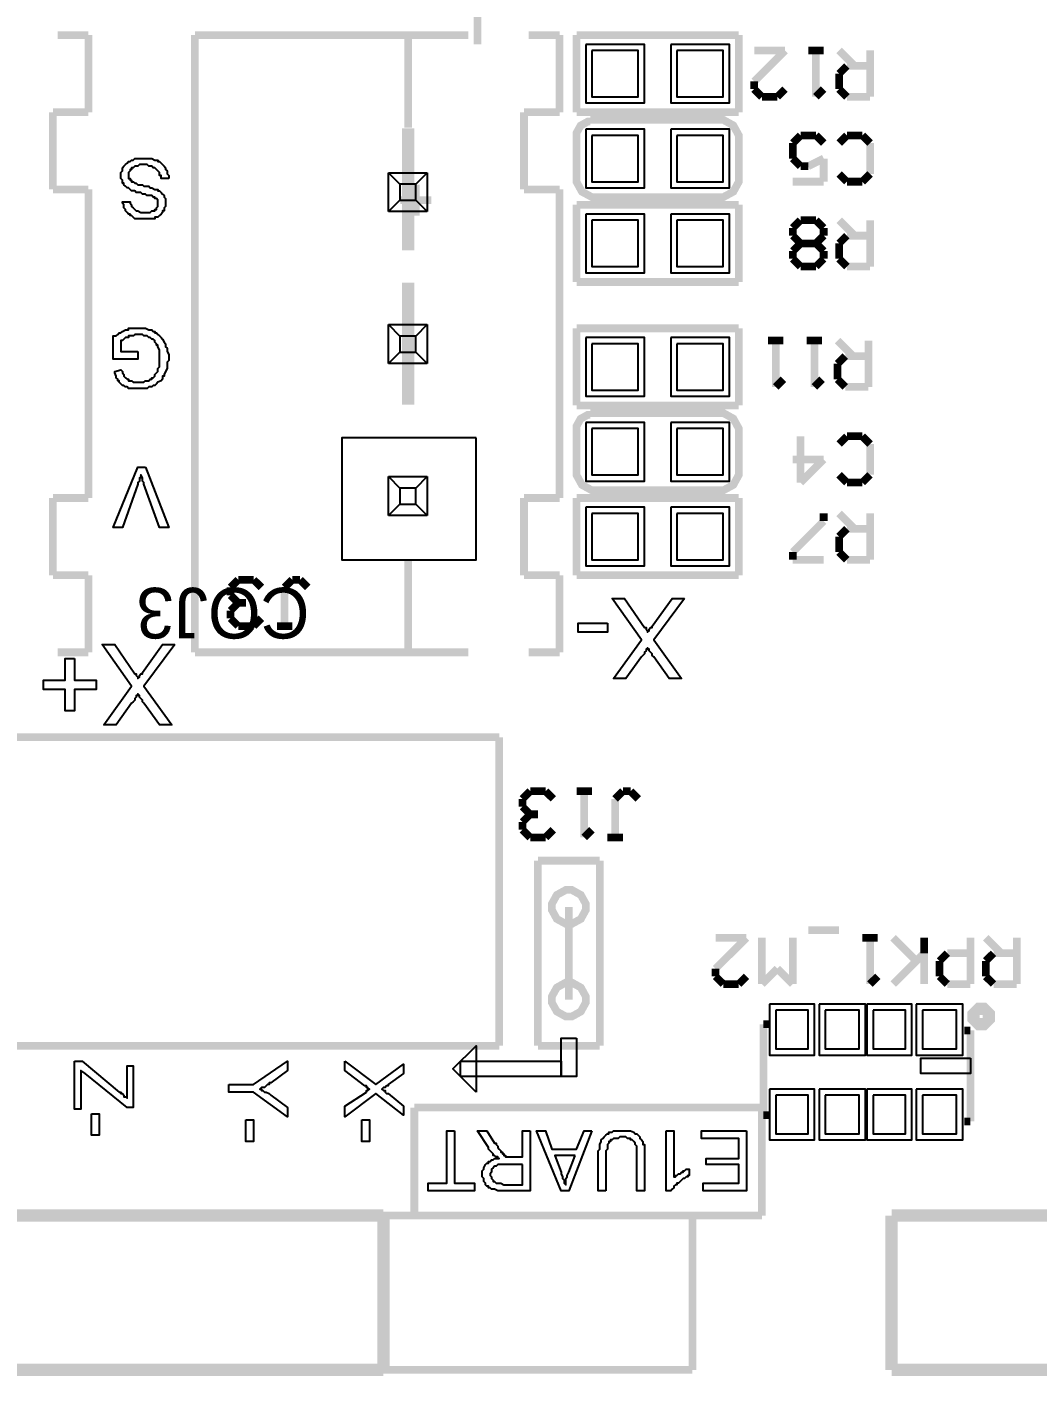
# Model space of a CAD drawing. Extents: x -110 to 1, y -84 to 0.
# Drawn here: x -93.25 to -76.64, y -59.16 to -36.97 of the extents above; entities that cross this region are included whole.
import ezdxf

# ---------------------------------------------------------------- set-up
doc = ezdxf.new("R2010")
doc.units = 0
doc.header["$MEASUREMENT"] = 0

msp = doc.modelspace()

# ---------------------------------------------------------------- linework, layer by layer
at = {"color": 7, "linetype": 'Continuous', "lineweight": 25}
for p, q in [((-87.305, -40.003), (-87.305, -39.363)), ((-87.305, -39.363), (-87.118, -39.55)), ((-87.305, -39.363), (-86.665, -39.363)), ((-86.665, -39.363), (-86.853, -39.55)), ((-86.665, -39.363), (-86.665, -40.003)), ((-87.118, -39.55), (-87.118, -39.815)), ((-86.853, -39.55), (-87.118, -39.55)), ((-86.853, -39.815), (-86.853, -39.55)), ((-87.118, -39.815), (-87.305, -40.003)), ((-87.118, -39.815), (-86.853, -39.815)), ((-86.853, -39.815), (-86.665, -40.003)), ((-86.665, -40.003), (-87.305, -40.003)), ((-87.305, -42.503), (-87.305, -41.863)), ((-87.305, -41.863), (-87.118, -42.05)), ((-87.305, -41.863), (-86.665, -41.863)), ((-86.665, -41.863), (-86.853, -42.05)), ((-86.665, -41.863), (-86.665, -42.503)), ((-87.118, -42.05), (-87.118, -42.315)), ((-86.853, -42.05), (-87.118, -42.05)), ((-86.853, -42.315), (-86.853, -42.05)), ((-87.118, -42.315), (-87.305, -42.503)), ((-87.118, -42.315), (-86.853, -42.315)), ((-86.853, -42.315), (-86.665, -42.503)), ((-86.665, -42.503), (-87.305, -42.503)), ((-87.305, -45.003), (-87.305, -44.363)), ((-87.305, -44.363), (-87.118, -44.55)), ((-87.305, -44.363), (-86.665, -44.363)), ((-86.665, -44.363), (-86.853, -44.55)), ((-86.665, -44.363), (-86.665, -45.003)), ((-87.118, -44.55), (-87.118, -44.815)), ((-86.853, -44.55), (-87.118, -44.55)), ((-86.853, -44.815), (-86.853, -44.55)), ((-87.118, -44.815), (-87.305, -45.003)), ((-87.118, -44.815), (-86.853, -44.815)), ((-86.853, -44.815), (-86.665, -45.003)), ((-86.665, -45.003), (-87.305, -45.003))]:
    msp.add_line(p, q, dxfattribs=at)
at = {"color": 0}
for points, const_width in [([(-85.837, -36.744), (-85.837, -37.252)], 0.127), ([(-92.237, -37.1), (-92.745, -37.1)], 0.127), ([(-92.237, -37.1), (-92.237, -38.368)], 0.127), ([(-90.485, -37.1), (-90.485, -47.253)], 0.127), ([(-85.989, -37.1), (-90.485, -37.1)], 0.127), ([(-86.979, -37.1), (-86.979, -38.622)], 0.127), ([(-84.49, -37.1), (-84.998, -37.1)], 0.127), ([(-84.49, -37.1), (-84.49, -38.368)], 0.127), ([(-84.211, -37.1), (-84.211, -38.368)], 0.127), ([(-81.544, -37.1), (-84.211, -37.1)], 0.127), ([(-81.544, -37.1), (-81.544, -38.368)], 0.127), ([(-81.29, -37.353), (-80.782, -37.353)], 0.127), ([(-80.782, -37.353), (-81.29, -37.861)], 0.127), ([(-80.147, -37.353), (-80.402, -37.353)], 0.127), ([(-80.402, -37.353), (-80.274, -37.353)], 0.127), ([(-80.274, -37.353), (-80.274, -38.115)], 0.127), ([(-79.639, -37.607), (-79.893, -37.353)], 0.127), ([(-79.385, -37.353), (-79.385, -38.115)], 0.127), ([(-79.893, -37.734), (-79.766, -37.607)], 0.127), ([(-79.893, -37.988), (-79.893, -37.734)], 0.127), ([(-79.766, -37.607), (-79.385, -37.607)], 0.127), ([(-81.29, -37.861), (-81.29, -37.988)], 0.127), ([(-81.29, -37.988), (-81.163, -38.115)], 0.127), ([(-80.909, -38.115), (-80.782, -37.988)], 0.127), ([(-80.274, -38.115), (-80.147, -37.988)], 0.127), ([(-79.766, -38.115), (-79.893, -37.988)], 0.127), ([(-81.163, -38.115), (-80.909, -38.115)], 0.127), ([(-79.385, -38.115), (-79.766, -38.115)], 0.127), ([(-92.237, -38.368), (-92.821, -38.368)], 0.127), ([(-92.821, -38.368), (-92.821, -39.638)], 0.127), ([(-84.49, -38.368), (-85.075, -38.368)], 0.127), ([(-85.075, -38.368), (-85.075, -39.638)], 0.127), ([(-81.544, -38.368), (-84.211, -38.368)], 0.127), ([(-84.211, -38.749), (-84.211, -38.709), (-84.144, -38.588), (-84.022, -38.521), (-83.983, -38.521)], 0.127), ([(-81.849, -38.495), (-83.983, -38.495)], 0.127), ([(-81.849, -38.495), (-81.795, -38.495), (-81.633, -38.585), (-81.544, -38.747), (-81.544, -38.8), (-81.544, -38.8), (-81.544, -38.8), (-81.544, -38.8)], 0.127), ([(-86.878, -39.638), (-87.081, -39.638)], 2.006), ([(-84.211, -38.749), (-84.211, -39.46)], 0.127), ([(-81.544, -38.8), (-81.544, -39.46)], 0.127), ([(-80.655, -38.876), (-80.528, -38.749)], 0.127), ([(-80.655, -39.13), (-80.655, -38.876)], 0.127), ([(-80.528, -38.749), (-80.274, -38.749)], 0.127), ([(-80.274, -38.749), (-80.147, -38.876)], 0.127), ([(-79.766, -38.749), (-79.893, -38.876)], 0.127), ([(-79.512, -38.749), (-79.766, -38.749)], 0.127), ([(-79.385, -38.876), (-79.512, -38.749)], 0.127), ([(-79.385, -39.384), (-79.385, -38.876)], 0.127), ([(-80.528, -39.257), (-80.655, -39.13)], 0.127), ([(-80.402, -39.257), (-80.528, -39.257)], 0.127), ([(-80.147, -39.13), (-80.402, -39.257)], 0.127), ([(-80.147, -39.511), (-80.147, -39.13)], 0.127), ([(-86.852, -39.562), (-86.852, -40.069)], 0.127), ([(-83.906, -39.764), (-83.96, -39.764), (-84.122, -39.676), (-84.211, -39.514), (-84.211, -39.46)], 0.127), ([(-81.544, -39.46), (-81.544, -39.514), (-81.633, -39.676), (-81.795, -39.764), (-81.849, -39.764)], 0.127), ([(-80.655, -39.511), (-80.147, -39.511)], 0.127), ([(-79.893, -39.384), (-79.766, -39.511)], 0.127), ([(-79.766, -39.511), (-79.512, -39.511)], 0.127), ([(-79.512, -39.511), (-79.385, -39.384)], 0.127), ([(-92.237, -39.638), (-92.821, -39.638)], 0.127), ([(-92.237, -39.638), (-92.237, -44.714)], 0.127), ([(-84.49, -39.638), (-85.075, -39.638)], 0.127), ([(-84.49, -39.638), (-84.49, -44.714)], 0.127), ([(-81.849, -39.764), (-83.906, -39.764)], 0.127), ([(-86.598, -39.816), (-87.106, -39.816)], 0.127), ([(-84.211, -39.891), (-84.211, -41.161)], 0.127), ([(-81.544, -39.891), (-84.211, -39.891)], 0.127), ([(-81.544, -39.891), (-81.544, -41.161)], 0.127), ([(-80.655, -40.272), (-80.528, -40.145)], 0.127), ([(-80.528, -40.145), (-80.274, -40.145)], 0.127), ([(-80.274, -40.145), (-80.147, -40.272)], 0.127), ([(-79.639, -40.399), (-79.893, -40.145)], 0.127), ([(-79.385, -40.145), (-79.385, -40.907)], 0.127), ([(-80.655, -40.399), (-80.655, -40.272)], 0.127), ([(-80.528, -40.526), (-80.655, -40.399)], 0.127), ([(-80.147, -40.399), (-80.274, -40.526)], 0.127), ([(-80.147, -40.272), (-80.147, -40.399)], 0.127), ([(-79.893, -40.526), (-79.766, -40.399)], 0.127), ([(-79.766, -40.399), (-79.385, -40.399)], 0.127), ([(-80.655, -40.653), (-80.528, -40.526)], 0.127), ([(-80.655, -40.78), (-80.655, -40.653)], 0.127), ([(-80.274, -40.526), (-80.528, -40.526)], 0.127), ([(-80.274, -40.526), (-80.147, -40.653)], 0.127), ([(-80.147, -40.653), (-80.147, -40.78)], 0.127), ([(-79.893, -40.78), (-79.893, -40.526)], 0.127), ([(-80.528, -40.907), (-80.655, -40.78)], 0.127), ([(-80.147, -40.78), (-80.274, -40.907)], 0.127), ([(-79.766, -40.907), (-79.893, -40.78)], 0.127), ([(-80.274, -40.907), (-80.528, -40.907)], 0.127), ([(-79.385, -40.907), (-79.766, -40.907)], 0.127), ([(-86.878, -42.176), (-87.081, -42.176)], 2.006), ([(-81.544, -41.161), (-84.211, -41.161)], 0.127), ([(-84.211, -41.923), (-84.211, -43.191)], 0.127), ([(-81.544, -41.923), (-84.211, -41.923)], 0.127), ([(-81.544, -41.923), (-81.544, -43.191)], 0.127), ([(-80.808, -42.125), (-81.062, -42.125)], 0.127), ([(-81.062, -42.125), (-80.935, -42.125)], 0.127), ([(-80.935, -42.125), (-80.935, -42.887)], 0.127), ([(-80.173, -42.125), (-80.427, -42.125)], 0.127), ([(-80.427, -42.125), (-80.3, -42.125)], 0.127), ([(-80.3, -42.125), (-80.3, -42.887)], 0.127), ([(-79.664, -42.379), (-79.918, -42.125)], 0.127), ([(-79.411, -42.125), (-79.411, -42.887)], 0.127), ([(-79.918, -42.506), (-79.791, -42.379)], 0.127), ([(-79.791, -42.379), (-79.411, -42.379)], 0.127), ([(-79.918, -42.76), (-79.918, -42.506)], 0.127), ([(-80.935, -42.887), (-80.808, -42.76)], 0.127), ([(-80.3, -42.887), (-80.173, -42.76)], 0.127), ([(-79.791, -42.887), (-79.918, -42.76)], 0.127), ([(-79.411, -42.887), (-79.791, -42.887)], 0.127), ([(-81.544, -43.191), (-84.211, -43.191)], 0.127), ([(-81.849, -43.318), (-83.983, -43.318)], 0.127), ([(-81.849, -43.318), (-81.795, -43.318), (-81.633, -43.408), (-81.544, -43.569), (-81.544, -43.623), (-81.544, -43.623), (-81.544, -43.623), (-81.544, -43.623)], 0.127), ([(-84.211, -43.572), (-84.211, -43.532), (-84.144, -43.411), (-84.022, -43.344), (-83.983, -43.344)], 0.127), ([(-84.211, -43.572), (-84.211, -44.283)], 0.127), ([(-81.544, -43.623), (-81.544, -44.283)], 0.127), ([(-80.528, -43.699), (-80.528, -44.46)], 0.127), ([(-79.766, -43.699), (-79.893, -43.826)], 0.127), ([(-79.512, -43.699), (-79.766, -43.699)], 0.127), ([(-79.385, -43.826), (-79.512, -43.699)], 0.127), ([(-79.385, -44.333), (-79.385, -43.826)], 0.127), ([(-80.147, -44.08), (-80.655, -44.08)], 0.127), ([(-80.528, -44.46), (-80.147, -44.08)], 0.127), ([(-83.906, -44.587), (-83.96, -44.587), (-84.122, -44.499), (-84.211, -44.337), (-84.211, -44.283)], 0.127), ([(-81.544, -44.283), (-81.544, -44.337), (-81.633, -44.499), (-81.795, -44.587), (-81.849, -44.587)], 0.127), ([(-79.893, -44.333), (-79.766, -44.46)], 0.127), ([(-79.512, -44.46), (-79.385, -44.333)], 0.127), ([(-81.849, -44.587), (-83.906, -44.587)], 0.127), ([(-79.766, -44.46), (-79.512, -44.46)], 0.127), ([(-92.237, -44.714), (-92.821, -44.714)], 0.127), ([(-92.821, -44.714), (-92.821, -45.984)], 0.127), ([(-84.49, -44.714), (-85.075, -44.714)], 0.127), ([(-85.075, -44.714), (-85.075, -45.984)], 0.127), ([(-84.211, -44.714), (-84.211, -45.984)], 0.127), ([(-81.544, -44.714), (-84.211, -44.714)], 0.127), ([(-81.544, -44.714), (-81.544, -45.984)], 0.127), ([(-80.655, -45.603), (-80.147, -45.095)], 0.127), ([(-80.147, -45.095), (-80.147, -44.968)], 0.127), ([(-79.639, -45.222), (-79.893, -44.968)], 0.127), ([(-79.385, -44.968), (-79.385, -45.73)], 0.127), ([(-79.893, -45.349), (-79.766, -45.222)], 0.127), ([(-79.766, -45.222), (-79.385, -45.222)], 0.127), ([(-79.893, -45.603), (-79.893, -45.349)], 0.127), ([(-86.979, -45.73), (-86.979, -47.253)], 0.127), ([(-80.655, -45.73), (-80.655, -45.603)], 0.127), ([(-80.147, -45.73), (-80.655, -45.73)], 0.127), ([(-79.766, -45.73), (-79.893, -45.603)], 0.127), ([(-79.385, -45.73), (-79.766, -45.73)], 0.127), ([(-92.237, -45.984), (-92.821, -45.984)], 0.127), ([(-92.237, -45.984), (-92.237, -47.253)], 0.127), ([(-84.49, -45.984), (-85.075, -45.984)], 0.127), ([(-84.49, -45.984), (-84.49, -47.253)], 0.127), ([(-81.544, -45.984), (-84.211, -45.984)], 0.127), ([(-89.9, -46.186), (-89.773, -46.06)], 0.127), ([(-89.9, -46.313), (-89.9, -46.186)], 0.127), ([(-89.773, -46.06), (-89.52, -46.06)], 0.127), ([(-89.52, -46.06), (-89.392, -46.186)], 0.127), ([(-89.011, -46.186), (-88.884, -46.06)], 0.127), ([(-89.011, -46.821), (-89.011, -46.186)], 0.127), ([(-88.884, -46.06), (-88.757, -46.06)], 0.127), ([(-88.757, -46.06), (-88.63, -46.186)], 0.127), ([(-89.773, -46.44), (-89.9, -46.313)], 0.127), ([(-89.9, -46.567), (-89.773, -46.44)], 0.127), ([(-89.773, -46.44), (-89.646, -46.44)], 0.127), ([(-89.646, -46.44), (-89.773, -46.44)], 0.127), ([(-89.9, -46.694), (-89.9, -46.567)], 0.127), ([(-89.773, -46.821), (-89.9, -46.694)], 0.127), ([(-89.52, -46.821), (-89.773, -46.821)], 0.127), ([(-89.392, -46.694), (-89.52, -46.821)], 0.127), ([(-89.138, -46.821), (-88.884, -46.821)], 0.127), ([(-88.884, -46.821), (-89.011, -46.821)], 0.127), ([(-92.237, -47.253), (-92.745, -47.253)], 0.127), ([(-85.989, -47.253), (-90.485, -47.253)], 0.127), ([(-84.49, -47.253), (-84.998, -47.253)], 0.127), ([(-85.481, -48.649), (-98.18, -48.649)], 0.127), ([(-85.481, -48.649), (-85.481, -53.725)], 0.127), ([(-85.1, -49.664), (-84.973, -49.537)], 0.127), ([(-84.973, -49.537), (-84.719, -49.537)], 0.127), ([(-84.719, -49.537), (-84.592, -49.664)], 0.127), ([(-83.957, -49.537), (-84.211, -49.537)], 0.127), ([(-84.211, -49.537), (-84.084, -49.537)], 0.127), ([(-84.084, -49.537), (-84.084, -50.299)], 0.127), ([(-83.576, -49.664), (-83.449, -49.537)], 0.127), ([(-83.449, -49.537), (-83.322, -49.537)], 0.127), ([(-83.322, -49.537), (-83.195, -49.664)], 0.127), ([(-85.1, -49.791), (-85.1, -49.664)], 0.127), ([(-83.576, -50.299), (-83.576, -49.664)], 0.127), ([(-84.973, -49.918), (-85.1, -49.791)], 0.127), ([(-85.1, -50.045), (-84.973, -49.918)], 0.127), ([(-84.973, -49.918), (-84.846, -49.918)], 0.127), ([(-84.846, -49.918), (-84.973, -49.918)], 0.127), ([(-85.1, -50.172), (-85.1, -50.045)], 0.127), ([(-84.973, -50.299), (-85.1, -50.172)], 0.127), ([(-84.592, -50.172), (-84.719, -50.299)], 0.127), ([(-84.084, -50.299), (-83.957, -50.172)], 0.127), ([(-84.719, -50.299), (-84.973, -50.299)], 0.127), ([(-83.703, -50.299), (-83.449, -50.299)], 0.127), ([(-83.449, -50.299), (-83.576, -50.299)], 0.127), ([(-83.83, -50.68), (-84.846, -50.68)], 0.127), ([(-84.846, -50.68), (-84.846, -53.725)], 0.127), ([(-83.83, -50.68), (-83.83, -53.725)], 0.127), ([(-84.338, -51.441), (-84.338, -52.964)], 0.127), ([(-81.925, -51.949), (-81.417, -51.949)], 0.127), ([(-81.417, -51.949), (-81.925, -52.456)], 0.127), ([(-81.163, -52.71), (-81.163, -51.949)], 0.127), ([(-80.655, -51.949), (-80.655, -52.71)], 0.127), ([(-79.893, -51.822), (-80.402, -51.822)], 0.127), ([(-79.258, -51.949), (-79.512, -51.949)], 0.127), ([(-79.512, -51.949), (-79.385, -51.949)], 0.127), ([(-79.385, -51.949), (-79.385, -52.71)], 0.127), ([(-78.624, -52.33), (-79.005, -51.949)], 0.127), ([(-78.496, -52.71), (-78.496, -51.949)], 0.127), ([(-78.496, -51.949), (-78.496, -52.203)], 0.127), ([(-77.735, -51.949), (-77.735, -52.71)], 0.127), ([(-77.227, -52.203), (-77.481, -51.949)], 0.127), ([(-76.973, -51.949), (-76.973, -52.71)], 0.127), ([(-78.496, -52.203), (-79.005, -52.71)], 0.127), ([(-78.242, -52.33), (-78.115, -52.203)], 0.127), ([(-78.115, -52.203), (-77.735, -52.203)], 0.127), ([(-77.481, -52.33), (-77.354, -52.203)], 0.127), ([(-77.354, -52.203), (-76.973, -52.203)], 0.127), ([(-79.005, -52.71), (-78.624, -52.33)], 0.127), ([(-78.242, -52.584), (-78.242, -52.33)], 0.127), ([(-77.481, -52.584), (-77.481, -52.33)], 0.127), ([(-81.925, -52.456), (-81.925, -52.584)], 0.127), ([(-81.925, -52.584), (-81.798, -52.71)], 0.127), ([(-81.544, -52.71), (-81.417, -52.584)], 0.127), ([(-80.909, -52.456), (-81.163, -52.71)], 0.127), ([(-80.655, -52.71), (-80.909, -52.456)], 0.127), ([(-79.385, -52.71), (-79.258, -52.584)], 0.127), ([(-78.115, -52.71), (-78.242, -52.584)], 0.127), ([(-77.354, -52.71), (-77.481, -52.584)], 0.127), ([(-81.798, -52.71), (-81.544, -52.71)], 0.127), ([(-77.735, -52.71), (-78.115, -52.71)], 0.127), ([(-76.973, -52.71), (-77.354, -52.71)], 0.127), ([(-81.036, -53.37), (-81.138, -53.37)], 0.127), ([(-81.138, -53.37), (-81.138, -54.868)], 0.127), ([(-77.735, -53.472), (-77.836, -53.472)], 0.127), ([(-77.735, -53.472), (-77.735, -54.97)], 0.127), ([(-85.481, -53.725), (-98.18, -53.725)], 0.127), ([(-83.83, -53.725), (-84.846, -53.725)], 0.127), ([(-86.878, -54.741), (-86.878, -56.518)], 0.127), ([(-82.306, -54.741), (-86.878, -54.741)], 0.127), ([(-81.163, -54.741), (-82.306, -54.741)], 0.127), ([(-81.163, -54.741), (-81.163, -56.518)], 0.127), ([(-81.036, -54.868), (-81.138, -54.868)], 0.127), ([(-77.735, -54.97), (-77.836, -54.97)], 0.127), ([(-87.386, -56.518), (-97.545, -56.518)], 0.203), ([(-87.386, -56.518), (-87.386, -59.056)], 0.203), ([(-87.386, -56.518), (-87.386, -59.056)], 0.127), ([(-82.306, -56.518), (-87.386, -56.518)], 0.127), ([(-82.306, -56.518), (-82.306, -59.056)], 0.127), ([(-81.163, -56.518), (-82.306, -56.518)], 0.127), ([(-79.03, -56.518), (-79.03, -59.056)], 0.203), ([(-68.871, -56.518), (-79.03, -56.518)], 0.203), ([(-87.386, -59.056), (-97.545, -59.056)], 0.203), ([(-82.306, -59.056), (-87.386, -59.056)], 0.127), ([(-68.871, -59.056), (-79.03, -59.056)], 0.203)]:
    msp.add_lwpolyline(points, dxfattribs=dict(at, const_width=const_width))
for points in [[(-84.058, -37.252), (-84.058, -38.216), (-83.093, -38.216), (-83.093, -37.252), (-84.058, -37.252)], [(-82.662, -37.252), (-82.662, -38.216), (-81.697, -38.216), (-81.697, -37.252), (-82.662, -37.252)], [(-83.957, -37.353), (-83.957, -38.115), (-83.195, -38.115), (-83.195, -37.353), (-83.957, -37.353)], [(-82.56, -37.353), (-82.56, -38.115), (-81.798, -38.115), (-81.798, -37.353), (-82.56, -37.353)], [(-84.058, -38.648), (-84.058, -39.612), (-83.093, -39.612), (-83.093, -38.648), (-84.058, -38.648)], [(-83.957, -38.749), (-83.957, -39.511), (-83.195, -39.511), (-83.195, -38.749), (-83.957, -38.749)], [(-82.662, -38.648), (-82.662, -39.612), (-81.697, -39.612), (-81.697, -38.648), (-82.662, -38.648)], [(-82.56, -38.749), (-82.56, -39.511), (-81.798, -39.511), (-81.798, -38.749), (-82.56, -38.749)], [(-90.916, -39.46), (-91.043, -39.46), (-91.043, -39.46), (-91.043, -39.46), (-91.043, -39.46), (-91.043, -39.435), (-91.043, -39.409), (-91.069, -39.409), (-91.069, -39.384), (-91.069, -39.358), (-91.094, -39.333), (-91.094, -39.333), (-91.094, -39.333), (-91.094, -39.333), (-91.119, -39.308), (-91.119, -39.308), (-91.145, -39.282), (-91.17, -39.282), (-91.196, -39.257), (-91.196, -39.257), (-91.196, -39.257), (-91.196, -39.257), (-91.221, -39.257), (-91.221, -39.257), (-91.246, -39.257), (-91.271, -39.231), (-91.297, -39.231), (-91.323, -39.231), (-91.348, -39.231), (-91.348, -39.231), (-91.348, -39.231), (-91.373, -39.231), (-91.373, -39.231), (-91.399, -39.231), (-91.424, -39.257), (-91.45, -39.257), (-91.475, -39.257), (-91.475, -39.257), (-91.475, -39.257), (-91.475, -39.257), (-91.5, -39.282), (-91.5, -39.282), (-91.526, -39.282), (-91.526, -39.308), (-91.551, -39.308), (-91.551, -39.308), (-91.551, -39.333), (-91.551, -39.333), (-91.551, -39.333), (-91.576, -39.358), (-91.576, -39.358), (-91.576, -39.384), (-91.576, -39.409), (-91.576, -39.409), (-91.576, -39.409), (-91.576, -39.409), (-91.576, -39.435), (-91.576, -39.435), (-91.576, -39.46), (-91.551, -39.46), (-91.551, -39.485), (-91.551, -39.485), (-91.551, -39.485), (-91.526, -39.485), (-91.526, -39.511), (-91.526, -39.511), (-91.5, -39.511), (-91.475, -39.536), (-91.45, -39.536), (-91.45, -39.536), (-91.45, -39.536), (-91.45, -39.536), (-91.424, -39.562), (-91.424, -39.562), (-91.424, -39.562), (-91.399, -39.562), (-91.399, -39.562), (-91.373, -39.562), (-91.348, -39.562), (-91.323, -39.587), (-91.323, -39.587), (-91.297, -39.587), (-91.297, -39.587), (-91.271, -39.587), (-91.271, -39.587), (-91.271, -39.587), (-91.246, -39.587), (-91.246, -39.587), (-91.221, -39.612), (-91.196, -39.612), (-91.145, -39.638), (-91.119, -39.638), (-91.119, -39.638), (-91.094, -39.638), (-91.094, -39.638), (-91.094, -39.638), (-91.094, -39.663), (-91.069, -39.663), (-91.069, -39.663), (-91.043, -39.688), (-91.018, -39.714), (-91.018, -39.714), (-90.992, -39.739), (-90.992, -39.739), (-90.992, -39.739), (-90.992, -39.764), (-90.992, -39.764), (-90.967, -39.79), (-90.967, -39.816), (-90.967, -39.841), (-90.967, -39.866), (-90.967, -39.866), (-90.967, -39.866), (-90.967, -39.866), (-90.967, -39.866), (-90.967, -39.891), (-90.967, -39.917), (-90.967, -39.917), (-90.992, -39.942), (-90.992, -39.968), (-90.992, -39.993), (-90.992, -39.993), (-91.018, -39.993), (-91.018, -40.018), (-91.018, -40.018), (-91.043, -40.044), (-91.043, -40.044), (-91.069, -40.069), (-91.094, -40.095), (-91.119, -40.095), (-91.119, -40.095), (-91.119, -40.095), (-91.145, -40.095), (-91.145, -40.095), (-91.145, -40.095), (-91.145, -40.12), (-91.17, -40.12), (-91.196, -40.12), (-91.246, -40.12), (-91.271, -40.12), (-91.297, -40.12), (-91.297, -40.12), (-91.297, -40.12), (-91.323, -40.12), (-91.323, -40.12), (-91.323, -40.12), (-91.348, -40.12), (-91.373, -40.12), (-91.399, -40.12), (-91.424, -40.12), (-91.475, -40.12), (-91.5, -40.095), (-91.5, -40.095), (-91.5, -40.095), (-91.5, -40.095), (-91.5, -40.095), (-91.526, -40.069), (-91.551, -40.069), (-91.551, -40.044), (-91.576, -40.044), (-91.602, -40.018), (-91.627, -39.993), (-91.627, -39.993), (-91.627, -39.993), (-91.627, -39.993), (-91.627, -39.968), (-91.653, -39.942), (-91.653, -39.917), (-91.653, -39.891), (-91.678, -39.866), (-91.678, -39.841), (-91.551, -39.841), (-91.551, -39.841), (-91.551, -39.841), (-91.551, -39.841), (-91.551, -39.841), (-91.551, -39.866), (-91.526, -39.891), (-91.526, -39.917), (-91.526, -39.917), (-91.5, -39.942), (-91.475, -39.968), (-91.475, -39.968), (-91.475, -39.968), (-91.45, -39.993), (-91.45, -39.993), (-91.424, -39.993), (-91.373, -40.018), (-91.348, -40.018), (-91.323, -40.018), (-91.297, -40.018), (-91.297, -40.018), (-91.297, -40.018), (-91.297, -40.018), (-91.271, -40.018), (-91.271, -40.018), (-91.246, -40.018), (-91.221, -40.018), (-91.196, -39.993), (-91.17, -39.993), (-91.145, -39.993), (-91.145, -39.968), (-91.145, -39.968), (-91.119, -39.968), (-91.119, -39.968), (-91.119, -39.942), (-91.094, -39.917), (-91.094, -39.917), (-91.094, -39.891), (-91.094, -39.866), (-91.094, -39.866), (-91.094, -39.866), (-91.094, -39.841), (-91.094, -39.841), (-91.094, -39.816), (-91.094, -39.816), (-91.119, -39.79), (-91.119, -39.79), (-91.119, -39.79), (-91.145, -39.79), (-91.145, -39.764), (-91.145, -39.764), (-91.145, -39.764), (-91.17, -39.764), (-91.17, -39.764), (-91.196, -39.739), (-91.196, -39.739), (-91.221, -39.739), (-91.246, -39.739), (-91.271, -39.739), (-91.297, -39.714), (-91.323, -39.714), (-91.323, -39.714), (-91.323, -39.714), (-91.323, -39.714), (-91.348, -39.714), (-91.348, -39.714), (-91.373, -39.688), (-91.399, -39.688), (-91.45, -39.688), (-91.475, -39.663), (-91.5, -39.663), (-91.5, -39.663), (-91.526, -39.663), (-91.526, -39.663), (-91.526, -39.663), (-91.551, -39.638), (-91.551, -39.638), (-91.551, -39.638), (-91.551, -39.638), (-91.576, -39.612), (-91.602, -39.612), (-91.627, -39.587), (-91.653, -39.562), (-91.653, -39.562), (-91.653, -39.562), (-91.653, -39.536), (-91.678, -39.536), (-91.678, -39.511), (-91.678, -39.485), (-91.703, -39.46), (-91.703, -39.435), (-91.703, -39.409), (-91.703, -39.409), (-91.703, -39.409), (-91.703, -39.409), (-91.703, -39.409), (-91.703, -39.384), (-91.703, -39.358), (-91.678, -39.333), (-91.678, -39.308), (-91.678, -39.282), (-91.653, -39.257), (-91.653, -39.257), (-91.653, -39.257), (-91.653, -39.257), (-91.627, -39.231), (-91.627, -39.231), (-91.602, -39.206), (-91.576, -39.181), (-91.551, -39.181), (-91.526, -39.155), (-91.526, -39.155), (-91.526, -39.155), (-91.526, -39.155), (-91.5, -39.155), (-91.5, -39.155), (-91.5, -39.155), (-91.475, -39.13), (-91.45, -39.13), (-91.424, -39.13), (-91.373, -39.13), (-91.348, -39.13), (-91.348, -39.13), (-91.323, -39.13), (-91.323, -39.13), (-91.323, -39.13), (-91.297, -39.13), (-91.297, -39.13), (-91.271, -39.13), (-91.271, -39.13), (-91.221, -39.13), (-91.196, -39.13), (-91.145, -39.155), (-91.119, -39.155), (-91.119, -39.155), (-91.119, -39.155), (-91.119, -39.155), (-91.094, -39.155), (-91.094, -39.181), (-91.069, -39.181), (-91.043, -39.206), (-91.018, -39.231), (-90.992, -39.257), (-90.967, -39.282), (-90.967, -39.282), (-90.967, -39.282), (-90.967, -39.282), (-90.967, -39.282), (-90.967, -39.308), (-90.967, -39.308), (-90.942, -39.333), (-90.942, -39.358), (-90.942, -39.384), (-90.916, -39.409), (-90.916, -39.46)], [(-84.058, -40.044), (-84.058, -41.009), (-83.093, -41.009), (-83.093, -40.044), (-84.058, -40.044)], [(-83.957, -40.145), (-83.957, -40.907), (-83.195, -40.907), (-83.195, -40.145), (-83.957, -40.145)], [(-82.662, -40.044), (-82.662, -41.009), (-81.697, -41.009), (-81.697, -40.044), (-82.662, -40.044)], [(-82.56, -40.145), (-82.56, -40.907), (-81.798, -40.907), (-81.798, -40.145), (-82.56, -40.145)], [(-91.424, -42.303), (-91.424, -42.43), (-91.83, -42.43), (-91.83, -42.075), (-91.83, -42.075), (-91.83, -42.075), (-91.83, -42.049), (-91.805, -42.049), (-91.805, -42.049), (-91.78, -42.049), (-91.755, -42.024), (-91.729, -41.998), (-91.703, -41.998), (-91.678, -41.973), (-91.627, -41.948), (-91.627, -41.948), (-91.627, -41.948), (-91.627, -41.948), (-91.602, -41.948), (-91.602, -41.948), (-91.602, -41.948), (-91.576, -41.948), (-91.576, -41.923), (-91.526, -41.923), (-91.5, -41.923), (-91.45, -41.923), (-91.424, -41.923), (-91.424, -41.923), (-91.424, -41.923), (-91.399, -41.923), (-91.399, -41.923), (-91.373, -41.923), (-91.373, -41.923), (-91.348, -41.923), (-91.348, -41.923), (-91.297, -41.923), (-91.246, -41.948), (-91.196, -41.948), (-91.17, -41.973), (-91.17, -41.973), (-91.145, -41.973), (-91.145, -41.973), (-91.145, -41.998), (-91.119, -41.998), (-91.119, -41.998), (-91.094, -42.024), (-91.069, -42.049), (-91.043, -42.075), (-91.018, -42.1), (-90.992, -42.151), (-90.992, -42.151), (-90.992, -42.151), (-90.967, -42.176), (-90.967, -42.176), (-90.967, -42.176), (-90.967, -42.202), (-90.967, -42.202), (-90.967, -42.227), (-90.942, -42.252), (-90.942, -42.278), (-90.942, -42.303), (-90.916, -42.354), (-90.916, -42.404), (-90.916, -42.404), (-90.916, -42.43), (-90.916, -42.43), (-90.916, -42.43), (-90.916, -42.455), (-90.916, -42.455), (-90.942, -42.481), (-90.942, -42.506), (-90.942, -42.531), (-90.942, -42.582), (-90.967, -42.633), (-90.992, -42.684), (-90.992, -42.684), (-90.992, -42.684), (-90.992, -42.684), (-90.992, -42.709), (-90.992, -42.709), (-91.018, -42.709), (-91.018, -42.76), (-91.043, -42.785), (-91.094, -42.811), (-91.119, -42.836), (-91.145, -42.862), (-91.145, -42.862), (-91.145, -42.862), (-91.17, -42.862), (-91.17, -42.862), (-91.17, -42.862), (-91.196, -42.887), (-91.196, -42.887), (-91.221, -42.887), (-91.221, -42.887), (-91.246, -42.887), (-91.271, -42.912), (-91.323, -42.912), (-91.348, -42.912), (-91.424, -42.912), (-91.424, -42.912), (-91.424, -42.912), (-91.424, -42.912), (-91.424, -42.912), (-91.45, -42.912), (-91.45, -42.912), (-91.475, -42.912), (-91.5, -42.912), (-91.526, -42.912), (-91.576, -42.912), (-91.602, -42.887), (-91.602, -42.887), (-91.602, -42.887), (-91.602, -42.887), (-91.627, -42.887), (-91.627, -42.887), (-91.653, -42.862), (-91.678, -42.862), (-91.703, -42.836), (-91.729, -42.811), (-91.729, -42.785), (-91.729, -42.785), (-91.755, -42.785), (-91.755, -42.76), (-91.755, -42.76), (-91.78, -42.735), (-91.78, -42.709), (-91.805, -42.658), (-91.805, -42.633), (-91.703, -42.608), (-91.703, -42.608), (-91.703, -42.608), (-91.703, -42.608), (-91.678, -42.633), (-91.678, -42.633), (-91.678, -42.658), (-91.653, -42.684), (-91.653, -42.709), (-91.653, -42.709), (-91.653, -42.709), (-91.627, -42.735), (-91.627, -42.735), (-91.627, -42.735), (-91.602, -42.76), (-91.576, -42.76), (-91.576, -42.785), (-91.551, -42.785), (-91.551, -42.785), (-91.526, -42.785), (-91.526, -42.785), (-91.5, -42.811), (-91.5, -42.811), (-91.475, -42.811), (-91.45, -42.811), (-91.424, -42.811), (-91.424, -42.811), (-91.399, -42.811), (-91.399, -42.811), (-91.399, -42.811), (-91.373, -42.811), (-91.373, -42.811), (-91.348, -42.811), (-91.323, -42.811), (-91.297, -42.785), (-91.271, -42.785), (-91.271, -42.785), (-91.246, -42.785), (-91.246, -42.785), (-91.246, -42.785), (-91.221, -42.76), (-91.196, -42.76), (-91.196, -42.735), (-91.17, -42.735), (-91.145, -42.709), (-91.145, -42.709), (-91.145, -42.709), (-91.145, -42.709), (-91.145, -42.684), (-91.119, -42.658), (-91.119, -42.658), (-91.094, -42.633), (-91.094, -42.608), (-91.094, -42.608), (-91.094, -42.608), (-91.094, -42.608), (-91.094, -42.608), (-91.094, -42.582), (-91.094, -42.582), (-91.069, -42.557), (-91.069, -42.531), (-91.069, -42.506), (-91.069, -42.455), (-91.069, -42.43), (-91.069, -42.43), (-91.069, -42.404), (-91.069, -42.404), (-91.069, -42.404), (-91.069, -42.379), (-91.069, -42.379), (-91.069, -42.354), (-91.069, -42.354), (-91.069, -42.303), (-91.069, -42.278), (-91.094, -42.227), (-91.094, -42.202), (-91.094, -42.202), (-91.094, -42.202), (-91.119, -42.202), (-91.119, -42.176), (-91.119, -42.176), (-91.145, -42.151), (-91.145, -42.125), (-91.17, -42.1), (-91.196, -42.1), (-91.221, -42.075), (-91.246, -42.075), (-91.246, -42.075), (-91.246, -42.075), (-91.246, -42.075), (-91.246, -42.075), (-91.271, -42.049), (-91.297, -42.049), (-91.323, -42.049), (-91.348, -42.024), (-91.373, -42.024), (-91.424, -42.024), (-91.424, -42.024), (-91.424, -42.024), (-91.424, -42.024), (-91.424, -42.024), (-91.45, -42.024), (-91.475, -42.024), (-91.5, -42.049), (-91.526, -42.049), (-91.551, -42.049), (-91.576, -42.049), (-91.576, -42.049), (-91.576, -42.075), (-91.576, -42.075), (-91.602, -42.075), (-91.602, -42.075), (-91.627, -42.075), (-91.653, -42.1), (-91.653, -42.1), (-91.678, -42.125), (-91.703, -42.125), (-91.703, -42.303), (-91.424, -42.303)], [(-84.058, -42.075), (-84.058, -43.039), (-83.093, -43.039), (-83.093, -42.075), (-84.058, -42.075)], [(-82.662, -42.075), (-82.662, -43.039), (-81.697, -43.039), (-81.697, -42.075), (-82.662, -42.075)], [(-83.957, -42.176), (-83.957, -42.938), (-83.195, -42.938), (-83.195, -42.176), (-83.957, -42.176)], [(-82.56, -42.176), (-82.56, -42.938), (-81.798, -42.938), (-81.798, -42.176), (-82.56, -42.176)], [(-84.058, -43.471), (-84.058, -44.435), (-83.093, -44.435), (-83.093, -43.471), (-84.058, -43.471)], [(-82.662, -43.471), (-82.662, -44.435), (-81.697, -44.435), (-81.697, -43.471), (-82.662, -43.471)], [(-83.957, -43.572), (-83.957, -44.333), (-83.195, -44.333), (-83.195, -43.572), (-83.957, -43.572)], [(-82.56, -43.572), (-82.56, -44.333), (-81.798, -44.333), (-81.798, -43.572), (-82.56, -43.572)], [(-85.862, -43.724), (-88.071, -43.724), (-88.071, -45.73), (-85.862, -45.73), (-85.862, -43.724)], [(-91.297, -44.207), (-90.916, -45.197), (-91.069, -45.197), (-91.323, -44.486), (-91.323, -44.486), (-91.323, -44.486), (-91.323, -44.486), (-91.323, -44.46), (-91.323, -44.46), (-91.348, -44.435), (-91.348, -44.41), (-91.348, -44.385), (-91.373, -44.333), (-91.373, -44.333), (-91.373, -44.333), (-91.373, -44.333), (-91.373, -44.333), (-91.373, -44.359), (-91.373, -44.385), (-91.399, -44.385), (-91.399, -44.435), (-91.424, -44.46), (-91.424, -44.486), (-91.678, -45.197), (-91.83, -45.197), (-91.424, -44.207), (-91.297, -44.207)], [(-84.058, -44.866), (-84.058, -45.832), (-83.093, -45.832), (-83.093, -44.866), (-84.058, -44.866)], [(-83.957, -44.968), (-83.957, -45.73), (-83.195, -45.73), (-83.195, -44.968), (-83.957, -44.968)], [(-82.662, -44.866), (-82.662, -45.832), (-81.697, -45.832), (-81.697, -44.866), (-82.662, -44.866)], [(-82.56, -44.968), (-82.56, -45.73), (-81.798, -45.73), (-81.798, -44.968), (-82.56, -44.968)], [(-82.433, -46.365), (-82.941, -47.05), (-82.484, -47.684), (-82.687, -47.684), (-82.941, -47.329), (-82.941, -47.329), (-82.941, -47.329), (-82.941, -47.329), (-82.966, -47.304), (-82.966, -47.278), (-82.992, -47.253), (-83.018, -47.227), (-83.018, -47.202), (-83.043, -47.177), (-83.043, -47.177), (-83.043, -47.202), (-83.068, -47.202), (-83.068, -47.227), (-83.093, -47.253), (-83.093, -47.278), (-83.119, -47.304), (-83.145, -47.329), (-83.398, -47.684), (-83.602, -47.684), (-83.145, -47.05), (-83.627, -46.365), (-83.424, -46.365), (-83.093, -46.847), (-83.093, -46.847), (-83.093, -46.847), (-83.068, -46.847), (-83.068, -46.872), (-83.043, -46.898), (-83.043, -46.923), (-83.043, -46.923), (-83.018, -46.898), (-83.018, -46.898), (-83.018, -46.872), (-82.992, -46.847), (-82.966, -46.847), (-82.966, -46.821), (-82.636, -46.365), (-82.433, -46.365)], [(-83.703, -46.771), (-83.703, -46.923), (-84.186, -46.923), (-84.186, -46.771), (-83.703, -46.771)], [(-90.815, -47.126), (-91.323, -47.811), (-90.865, -48.446), (-91.069, -48.446), (-91.323, -48.09), (-91.323, -48.09), (-91.323, -48.09), (-91.323, -48.09), (-91.348, -48.065), (-91.348, -48.04), (-91.373, -48.014), (-91.399, -47.989), (-91.399, -47.963), (-91.424, -47.938), (-91.424, -47.938), (-91.424, -47.963), (-91.45, -47.963), (-91.45, -47.989), (-91.475, -48.014), (-91.475, -48.04), (-91.5, -48.065), (-91.526, -48.09), (-91.78, -48.446), (-91.983, -48.446), (-91.526, -47.811), (-92.008, -47.126), (-91.805, -47.126), (-91.475, -47.608), (-91.475, -47.608), (-91.475, -47.608), (-91.45, -47.608), (-91.45, -47.634), (-91.424, -47.659), (-91.424, -47.684), (-91.424, -47.684), (-91.399, -47.659), (-91.399, -47.659), (-91.399, -47.634), (-91.373, -47.608), (-91.348, -47.608), (-91.348, -47.583), (-91.018, -47.126), (-90.815, -47.126)], [(-92.466, -47.354), (-92.466, -47.71), (-92.11, -47.71), (-92.11, -47.862), (-92.466, -47.862), (-92.466, -48.217), (-92.618, -48.217), (-92.618, -47.862), (-92.974, -47.862), (-92.974, -47.71), (-92.618, -47.71), (-92.618, -47.354), (-92.466, -47.354)], [(-81.036, -53.04), (-81.036, -53.878), (-80.3, -53.878), (-80.3, -53.04), (-81.036, -53.04)], [(-80.935, -53.142), (-80.935, -53.777), (-80.402, -53.777), (-80.402, -53.142), (-80.935, -53.142)], [(-80.223, -53.04), (-80.223, -53.878), (-79.462, -53.878), (-79.462, -53.04), (-80.223, -53.04)], [(-80.122, -53.142), (-80.122, -53.777), (-79.563, -53.777), (-79.563, -53.142), (-80.122, -53.142)], [(-79.436, -53.04), (-79.436, -53.878), (-78.7, -53.878), (-78.7, -53.04), (-79.436, -53.04)], [(-79.335, -53.142), (-79.335, -53.777), (-78.801, -53.777), (-78.801, -53.142), (-79.335, -53.142)], [(-78.624, -53.04), (-78.624, -53.878), (-77.861, -53.878), (-77.861, -53.04), (-78.624, -53.04)], [(-78.522, -53.142), (-78.522, -53.777), (-77.963, -53.777), (-77.963, -53.142), (-78.522, -53.142)], [(-84.211, -53.598), (-84.211, -54.233), (-84.465, -54.233), (-84.465, -53.598), (-84.211, -53.598)], [(-85.862, -54.487), (-86.243, -54.106), (-85.862, -53.725), (-85.862, -54.487)], [(-92.466, -53.979), (-92.339, -53.979), (-91.729, -54.487), (-91.729, -54.487), (-91.729, -54.487), (-91.703, -54.487), (-91.703, -54.512), (-91.678, -54.512), (-91.653, -54.538), (-91.653, -54.563), (-91.627, -54.563), (-91.602, -54.589), (-91.602, -54.056), (-91.5, -54.056), (-91.5, -54.741), (-91.602, -54.741), (-92.288, -54.183), (-92.364, -54.131), (-92.364, -54.766), (-92.466, -54.766), (-92.466, -53.979)], [(-89.926, -54.36), (-89.52, -54.36), (-88.961, -53.979), (-88.961, -54.131), (-89.24, -54.335), (-89.24, -54.335), (-89.24, -54.335), (-89.266, -54.335), (-89.266, -54.335), (-89.266, -54.36), (-89.291, -54.36), (-89.316, -54.385), (-89.341, -54.411), (-89.392, -54.411), (-89.418, -54.437), (-89.418, -54.437), (-89.418, -54.437), (-89.392, -54.437), (-89.392, -54.437), (-89.392, -54.462), (-89.367, -54.462), (-89.341, -54.487), (-89.316, -54.487), (-89.266, -54.512), (-89.24, -54.538), (-88.961, -54.741), (-88.961, -54.893), (-89.52, -54.487), (-89.926, -54.487), (-89.926, -54.36)], [(-88.021, -53.979), (-87.513, -54.36), (-87.056, -54.03), (-87.056, -54.183), (-87.31, -54.36), (-87.31, -54.36), (-87.31, -54.36), (-87.31, -54.385), (-87.335, -54.385), (-87.335, -54.385), (-87.36, -54.411), (-87.386, -54.411), (-87.411, -54.437), (-87.411, -54.437), (-87.411, -54.437), (-87.411, -54.437), (-87.386, -54.462), (-87.386, -54.462), (-87.36, -54.462), (-87.36, -54.487), (-87.335, -54.512), (-87.31, -54.512), (-87.056, -54.716), (-87.056, -54.868), (-87.513, -54.512), (-88.021, -54.893), (-88.021, -54.716), (-87.665, -54.487), (-87.665, -54.487), (-87.665, -54.462), (-87.665, -54.462), (-87.665, -54.462), (-87.64, -54.462), (-87.615, -54.437), (-87.615, -54.437), (-87.615, -54.437), (-87.64, -54.437), (-87.64, -54.411), (-87.665, -54.411), (-87.665, -54.385), (-87.691, -54.385), (-88.021, -54.131), (-88.021, -53.979)], [(-84.465, -53.979), (-84.465, -54.233), (-86.116, -54.233), (-86.116, -53.979), (-84.465, -53.979)], [(-77.735, -53.929), (-77.735, -54.183), (-78.547, -54.183), (-78.547, -53.929), (-77.735, -53.929)], [(-81.036, -54.437), (-81.036, -55.274), (-80.3, -55.274), (-80.3, -54.437), (-81.036, -54.437)], [(-80.935, -54.538), (-80.935, -55.172), (-80.402, -55.172), (-80.402, -54.538), (-80.935, -54.538)], [(-80.223, -54.437), (-80.223, -55.274), (-79.462, -55.274), (-79.462, -54.437), (-80.223, -54.437)], [(-80.122, -54.538), (-80.122, -55.172), (-79.563, -55.172), (-79.563, -54.538), (-80.122, -54.538)], [(-79.436, -54.437), (-79.436, -55.274), (-78.7, -55.274), (-78.7, -54.437), (-79.436, -54.437)], [(-79.335, -54.538), (-79.335, -55.172), (-78.801, -55.172), (-78.801, -54.538), (-79.335, -54.538)], [(-78.624, -54.437), (-78.624, -55.274), (-77.861, -55.274), (-77.861, -54.437), (-78.624, -54.437)], [(-78.522, -54.538), (-78.522, -55.172), (-77.963, -55.172), (-77.963, -54.538), (-78.522, -54.538)], [(-92.186, -54.843), (-92.059, -54.843), (-92.059, -55.198), (-92.186, -55.198), (-92.186, -54.843)], [(-89.646, -54.944), (-89.52, -54.944), (-89.52, -55.299), (-89.646, -55.299), (-89.646, -54.944)], [(-87.742, -54.944), (-87.615, -54.944), (-87.615, -55.299), (-87.742, -55.299), (-87.742, -54.944)], [(-86.218, -55.122), (-86.218, -55.985), (-85.887, -55.985), (-85.887, -56.112), (-86.649, -56.112), (-86.649, -55.985), (-86.345, -55.985), (-86.345, -55.122), (-86.218, -55.122)], [(-84.973, -55.122), (-84.973, -56.112), (-85.405, -56.112), (-85.405, -56.112), (-85.405, -56.112), (-85.43, -56.112), (-85.43, -56.112), (-85.43, -56.112), (-85.455, -56.112), (-85.481, -56.112), (-85.506, -56.112), (-85.557, -56.086), (-85.582, -56.086), (-85.582, -56.086), (-85.608, -56.086), (-85.608, -56.086), (-85.608, -56.086), (-85.608, -56.086), (-85.633, -56.061), (-85.659, -56.061), (-85.659, -56.036), (-85.684, -56.036), (-85.709, -56.01), (-85.709, -55.985), (-85.709, -55.985), (-85.709, -55.985), (-85.709, -55.985), (-85.735, -55.959), (-85.735, -55.934), (-85.735, -55.909), (-85.76, -55.883), (-85.76, -55.858), (-85.76, -55.832), (-85.76, -55.832), (-85.76, -55.832), (-85.76, -55.832), (-85.76, -55.832), (-85.76, -55.807), (-85.76, -55.807), (-85.76, -55.782), (-85.735, -55.757), (-85.735, -55.731), (-85.709, -55.68), (-85.709, -55.68), (-85.684, -55.655), (-85.684, -55.655), (-85.684, -55.655), (-85.684, -55.655), (-85.684, -55.655), (-85.659, -55.655), (-85.659, -55.63), (-85.659, -55.63), (-85.633, -55.63), (-85.633, -55.63), (-85.608, -55.604), (-85.582, -55.604), (-85.582, -55.604), (-85.557, -55.579), (-85.532, -55.579), (-85.506, -55.579), (-85.481, -55.579), (-85.481, -55.579), (-85.481, -55.579), (-85.506, -55.579), (-85.506, -55.553), (-85.532, -55.553), (-85.557, -55.528), (-85.557, -55.528), (-85.557, -55.528), (-85.582, -55.528), (-85.582, -55.503), (-85.582, -55.503), (-85.608, -55.477), (-85.633, -55.452), (-85.659, -55.426), (-85.659, -55.401), (-85.837, -55.122), (-85.684, -55.122), (-85.557, -55.325), (-85.557, -55.325), (-85.532, -55.325), (-85.532, -55.35), (-85.532, -55.35), (-85.532, -55.35), (-85.506, -55.376), (-85.506, -55.401), (-85.481, -55.426), (-85.455, -55.452), (-85.455, -55.477), (-85.455, -55.477), (-85.455, -55.477), (-85.43, -55.477), (-85.43, -55.503), (-85.405, -55.503), (-85.405, -55.528), (-85.38, -55.528), (-85.38, -55.528), (-85.38, -55.528), (-85.38, -55.528), (-85.38, -55.553), (-85.354, -55.553), (-85.328, -55.553), (-85.328, -55.553), (-85.328, -55.553), (-85.328, -55.553), (-85.303, -55.553), (-85.303, -55.553), (-85.278, -55.553), (-85.278, -55.553), (-85.253, -55.553), (-85.1, -55.553), (-85.1, -55.122), (-84.973, -55.122)], [(-83.957, -55.122), (-84.338, -56.112), (-84.465, -56.112), (-84.871, -55.122), (-84.719, -55.122), (-84.617, -55.426), (-84.211, -55.426), (-84.084, -55.122), (-83.957, -55.122)], [(-83.729, -56.112), (-83.856, -56.112), (-83.856, -55.553), (-83.856, -55.553), (-83.856, -55.528), (-83.856, -55.528), (-83.856, -55.528), (-83.856, -55.503), (-83.856, -55.503), (-83.856, -55.477), (-83.856, -55.452), (-83.83, -55.426), (-83.83, -55.376), (-83.83, -55.35), (-83.805, -55.299), (-83.805, -55.299), (-83.805, -55.299), (-83.805, -55.299), (-83.805, -55.299), (-83.805, -55.274), (-83.779, -55.249), (-83.779, -55.249), (-83.754, -55.223), (-83.729, -55.198), (-83.703, -55.172), (-83.703, -55.172), (-83.703, -55.172), (-83.678, -55.172), (-83.678, -55.147), (-83.678, -55.147), (-83.652, -55.147), (-83.652, -55.147), (-83.627, -55.147), (-83.627, -55.147), (-83.602, -55.122), (-83.576, -55.122), (-83.576, -55.122), (-83.525, -55.122), (-83.475, -55.122), (-83.475, -55.122), (-83.475, -55.122), (-83.449, -55.122), (-83.449, -55.122), (-83.424, -55.122), (-83.424, -55.122), (-83.398, -55.122), (-83.398, -55.122), (-83.347, -55.122), (-83.322, -55.122), (-83.271, -55.147), (-83.246, -55.172), (-83.246, -55.172), (-83.246, -55.172), (-83.246, -55.172), (-83.22, -55.172), (-83.22, -55.172), (-83.195, -55.198), (-83.17, -55.223), (-83.17, -55.249), (-83.145, -55.274), (-83.119, -55.299), (-83.119, -55.299), (-83.119, -55.299), (-83.119, -55.299), (-83.119, -55.325), (-83.119, -55.325), (-83.119, -55.325), (-83.119, -55.35), (-83.093, -55.35), (-83.093, -55.376), (-83.093, -55.401), (-83.093, -55.426), (-83.093, -55.426), (-83.093, -55.452), (-83.093, -55.477), (-83.093, -55.503), (-83.093, -55.553), (-83.093, -56.112), (-83.22, -56.112), (-83.22, -55.553), (-83.22, -55.553), (-83.22, -55.528), (-83.22, -55.528), (-83.22, -55.528), (-83.22, -55.503), (-83.22, -55.503), (-83.22, -55.477), (-83.22, -55.452), (-83.22, -55.401), (-83.22, -55.376), (-83.22, -55.376), (-83.246, -55.35), (-83.246, -55.35), (-83.246, -55.35), (-83.246, -55.325), (-83.246, -55.325), (-83.271, -55.299), (-83.271, -55.299), (-83.297, -55.274), (-83.322, -55.274), (-83.322, -55.249), (-83.322, -55.249), (-83.347, -55.249), (-83.347, -55.249), (-83.373, -55.249), (-83.398, -55.223), (-83.424, -55.223), (-83.449, -55.223), (-83.449, -55.223), (-83.475, -55.223), (-83.475, -55.223), (-83.475, -55.223), (-83.5, -55.223), (-83.5, -55.223), (-83.525, -55.249), (-83.576, -55.249), (-83.602, -55.249), (-83.627, -55.274), (-83.652, -55.274), (-83.652, -55.299), (-83.652, -55.299), (-83.652, -55.299), (-83.678, -55.299), (-83.678, -55.299), (-83.678, -55.325), (-83.678, -55.325), (-83.678, -55.325), (-83.703, -55.35), (-83.703, -55.376), (-83.703, -55.376), (-83.703, -55.401), (-83.703, -55.426), (-83.729, -55.452), (-83.729, -55.477), (-83.729, -55.503), (-83.729, -55.553), (-83.729, -56.112)], [(-82.738, -55.122), (-82.611, -55.122), (-82.611, -55.883), (-82.611, -55.883), (-82.611, -55.883), (-82.586, -55.883), (-82.586, -55.858), (-82.56, -55.858), (-82.535, -55.832), (-82.509, -55.832), (-82.484, -55.807), (-82.484, -55.807), (-82.484, -55.807), (-82.484, -55.807), (-82.459, -55.807), (-82.459, -55.782), (-82.433, -55.782), (-82.408, -55.757), (-82.382, -55.757), (-82.357, -55.757), (-82.357, -55.858), (-82.382, -55.858), (-82.382, -55.858), (-82.382, -55.858), (-82.382, -55.883), (-82.382, -55.883), (-82.408, -55.883), (-82.433, -55.909), (-82.459, -55.909), (-82.484, -55.934), (-82.509, -55.959), (-82.535, -55.985), (-82.535, -55.985), (-82.535, -55.985), (-82.56, -55.985), (-82.56, -56.01), (-82.586, -56.01), (-82.611, -56.036), (-82.611, -56.061), (-82.636, -56.086), (-82.662, -56.112), (-82.738, -56.112), (-82.738, -55.122)], [(-81.417, -55.122), (-81.417, -56.112), (-82.128, -56.112), (-82.128, -55.985), (-81.544, -55.985), (-81.544, -55.68), (-82.078, -55.68), (-82.078, -55.579), (-81.544, -55.579), (-81.544, -55.249), (-82.154, -55.249), (-82.154, -55.122), (-81.417, -55.122)], [(-85.1, -55.68), (-85.38, -55.68), (-85.38, -55.68), (-85.38, -55.68), (-85.405, -55.68), (-85.405, -55.68), (-85.405, -55.68), (-85.43, -55.68), (-85.455, -55.68), (-85.481, -55.68), (-85.506, -55.68), (-85.532, -55.706), (-85.532, -55.706), (-85.532, -55.706), (-85.532, -55.706), (-85.557, -55.706), (-85.557, -55.706), (-85.582, -55.731), (-85.582, -55.731), (-85.608, -55.757), (-85.608, -55.757), (-85.608, -55.757), (-85.608, -55.757), (-85.608, -55.782), (-85.608, -55.782), (-85.608, -55.807), (-85.633, -55.832), (-85.633, -55.832), (-85.633, -55.832), (-85.633, -55.832), (-85.633, -55.858), (-85.633, -55.858), (-85.608, -55.883), (-85.608, -55.909), (-85.608, -55.909), (-85.582, -55.934), (-85.582, -55.959), (-85.582, -55.959), (-85.557, -55.959), (-85.557, -55.959), (-85.532, -55.985), (-85.506, -55.985), (-85.481, -55.985), (-85.455, -55.985), (-85.405, -56.01), (-85.1, -56.01), (-85.1, -55.68)], [(-84.236, -55.528), (-84.567, -55.528), (-84.465, -55.807), (-84.465, -55.807), (-84.465, -55.807), (-84.465, -55.807), (-84.465, -55.832), (-84.465, -55.832), (-84.465, -55.832), (-84.44, -55.883), (-84.44, -55.909), (-84.415, -55.934), (-84.415, -55.985), (-84.389, -56.01), (-84.389, -56.01), (-84.389, -56.01), (-84.389, -55.985), (-84.389, -55.985), (-84.389, -55.985), (-84.389, -55.959), (-84.389, -55.934), (-84.389, -55.909), (-84.363, -55.883), (-84.363, -55.858), (-84.338, -55.807), (-84.236, -55.528)]]:
    msp.add_lwpolyline(points, close=True, dxfattribs=at)
for points, const_width in [([(-80.274, -38.115), (-80.274, -38.115)], 0.127), ([(-80.935, -42.887), (-80.935, -42.887)], 0.127), ([(-80.3, -42.887), (-80.3, -42.887)], 0.127), ([(-89.9, -46.567), (-89.9, -46.567)], 0.127), ([(-89.9, -46.567), (-89.9, -46.567)], 0.127), ([(-89.9, -46.567), (-89.9, -46.567)], 0.127), ([(-91.83, -49.918), (-91.83, -49.918)], 1.702), ([(-89.291, -49.918), (-89.291, -49.918)], 1.702), ([(-85.1, -50.045), (-85.1, -50.045)], 0.127), ([(-85.1, -50.045), (-85.1, -50.045)], 0.127), ([(-85.1, -50.045), (-85.1, -50.045)], 0.127), ([(-84.084, -50.299), (-84.084, -50.299)], 0.127), ([(-84.617, -51.441), (-84.617, -51.49), (-84.535, -51.639), (-84.387, -51.72), (-84.338, -51.72), (-84.288, -51.72), (-84.14, -51.639), (-84.058, -51.49), (-84.058, -51.441), (-84.058, -51.392), (-84.14, -51.244), (-84.288, -51.162), (-84.338, -51.162), (-84.387, -51.162), (-84.535, -51.244), (-84.617, -51.392), (-84.617, -51.441)], 0.127), ([(-91.83, -52.456), (-91.83, -52.456)], 1.702), ([(-89.291, -52.456), (-89.291, -52.456)], 1.702), ([(-86.751, -52.456), (-86.751, -52.456)], 1.702), ([(-84.617, -52.964), (-84.617, -53.014), (-84.535, -53.162), (-84.387, -53.244), (-84.338, -53.244), (-84.288, -53.244), (-84.14, -53.162), (-84.058, -53.014), (-84.058, -52.964), (-84.058, -52.915), (-84.14, -52.767), (-84.288, -52.685), (-84.338, -52.685), (-84.387, -52.685), (-84.535, -52.767), (-84.617, -52.915), (-84.617, -52.964)], 0.127), ([(-79.385, -52.71), (-79.385, -52.71)], 0.127), ([(-77.658, -53.244), (-77.658, -53.269), (-77.582, -53.345), (-77.557, -53.345), (-77.531, -53.345), (-77.455, -53.269), (-77.455, -53.244), (-77.455, -53.218), (-77.531, -53.142), (-77.557, -53.142), (-77.582, -53.142), (-77.658, -53.218), (-77.658, -53.244)], 0.254), ([(-93.735, -57.787), (-93.735, -57.787)], 1.702), ([(-91.196, -57.787), (-91.196, -57.787)], 1.702), ([(-88.656, -57.787), (-88.656, -57.787)], 1.702), ([(-86.116, -57.787), (-86.116, -57.787)], 1.702), ([(-83.576, -57.787), (-83.576, -57.787)], 1.702), ([(-77.76, -57.787), (-77.76, -57.787)], 1.702)]:
    msp.add_lwpolyline(points, close=True, dxfattribs=dict(at, const_width=const_width))

# ---------------------------------------------------------------- texts
msp.add_text('COJ3', height=0.8328, rotation=180, dxfattribs=at).set_placement((-88.601, -46.192))

doc.saveas('drawing.dxf')
